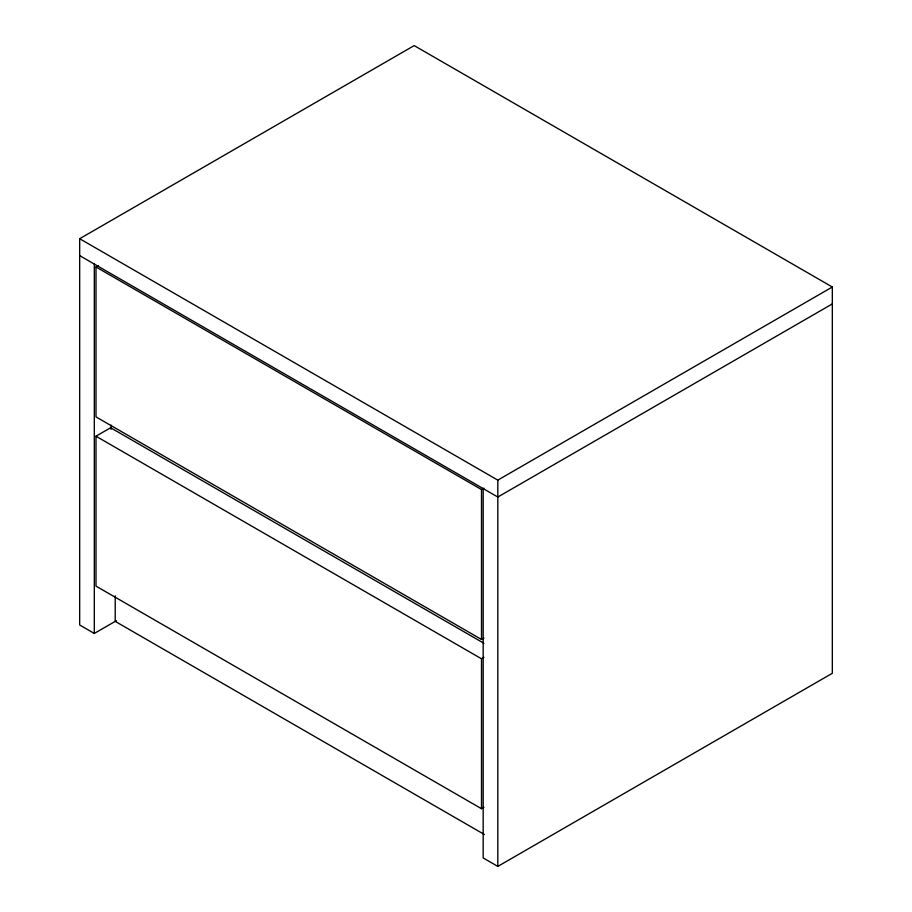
<?xml version="1.0" encoding="UTF-8"?>
<svg xmlns="http://www.w3.org/2000/svg" width="912" height="912" viewBox="0 0 912 912"><rect width="100%" height="100%" fill="white"/><g stroke="black" fill="none" stroke-linecap="round" stroke-linejoin="round"><path stroke-width="1.37" d="M116.451 620.662L94.312 633.441L79.675 624.994L79.675 238.727L414.185 45.6L832.325 287.006L832.325 673.273L497.815 866.4L483.178 857.953L483.178 488.593M483.941 638.058L481.502 639.472L95.988 416.887L95.988 266.977L98.416 265.563M483.941 807.291L481.502 808.705L95.988 586.12L95.988 436.21L110.614 427.751L483.827 643.222M95.988 266.977L481.502 489.55L483.941 488.148M79.675 238.727L497.815 480.134L832.325 287.006M832.325 303.913L497.815 497.04L79.675 255.622M95.988 436.21L481.502 658.783L483.941 657.381M484.397 834.514L115.22 621.368L115.22 595.81M497.815 480.134L497.815 866.4M481.502 489.55L481.502 639.472M481.502 658.783L481.502 808.705M111.036 425.106L111.036 429.347M94.312 264.081L94.312 633.441"/></g></svg>
